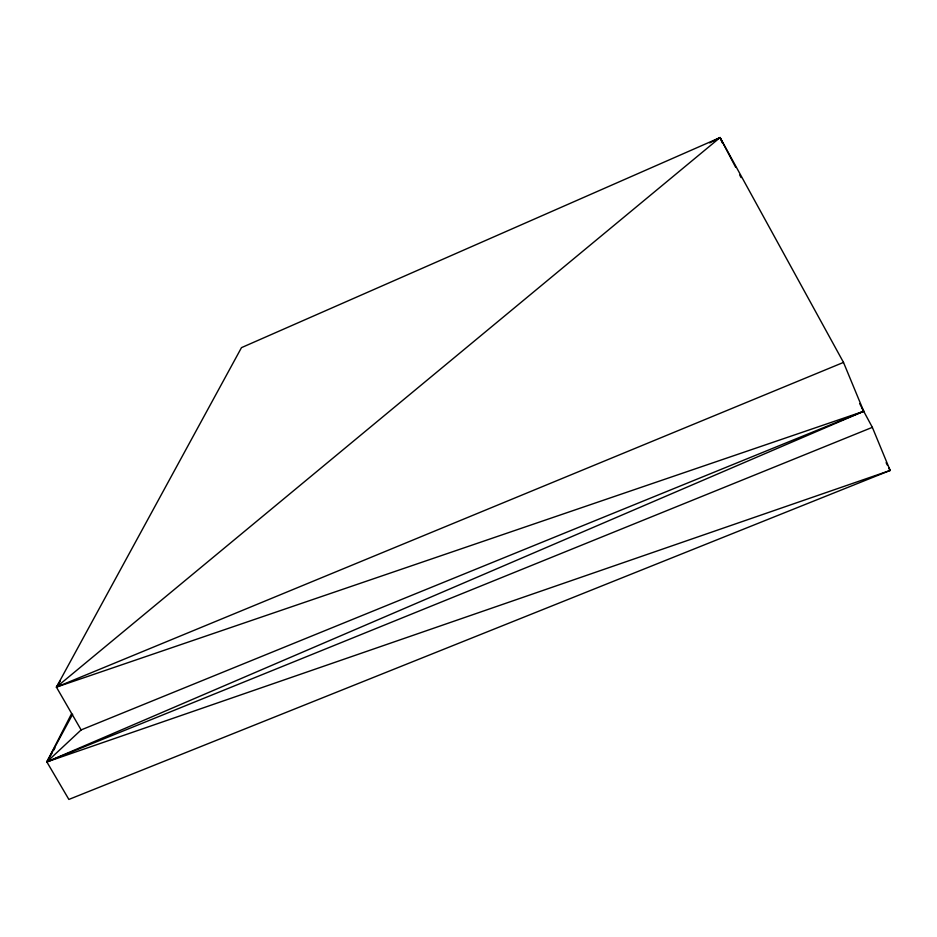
<?xml version="1.0" encoding="UTF-8"?>
<svg xmlns="http://www.w3.org/2000/svg" width="937" height="937" viewBox="0 0 937 937"><rect width="100%" height="100%" fill="white"/><g stroke="black" fill="none" stroke-linecap="round" stroke-linejoin="round"><path stroke-width="1.41" d="M71.481 713.853L46.85 761.922L68.869 799.437L890.15 470.444L872.347 427.342L861.63 407.431M72.629 714.287L46.85 761.922L890.15 470.444L888.803 467.856L890.15 470.444M51.992 753.067L46.85 761.922L872.347 427.342M53.456 750.525L54.92 747.995M60.355 680.965L56.419 687.126L81.132 729.923L46.85 761.922L863.715 411.296L843.499 362.408L720.073 137.563L241.477 347.639L56.419 687.126L863.715 411.296L859.651 403.542M709.672 142.904L720.073 137.563L735.662 167.266M843.499 362.408L56.419 687.126L720.073 137.563L722.286 142.846M81.132 729.923L863.715 411.296M739.726 175.008L741.085 177.597M886.109 462.679L887.456 465.267"/></g></svg>
